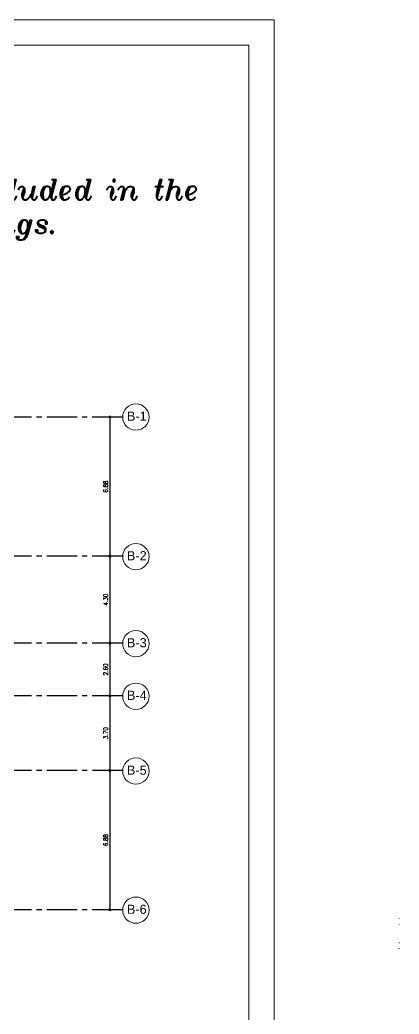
# Model space of a CAD drawing. Header units: inches. Extents: x 16 to 269, y 163 to 682.
# Drawn here: x 130.41 to 149.13, y 577.42 to 626.57 of the extents above; entities that cross this region are included whole.
import ezdxf
from ezdxf import colors
from ezdxf.entities.mleader import LeaderData, LeaderLine
from ezdxf.math import Vec2, Vec3

# ---------------------------------------------------------------- set-up
doc = ezdxf.new("R2010")
doc.units = ezdxf.units.IN
doc.header["$MEASUREMENT"] = 0
for name, pattern in [('CENTER2', [1.125, 0.75, -0.125, 0.125, -0.125]), ('Centre', [0.03175, 0.00635, -0.004763, 0.015875, -0.004763]), ('XKITLINE00', [0])]:
    doc.linetypes.add(name, pattern=pattern)
doc.layers.get('Defpoints').update_dxf_attribs({"lineweight": 5})
doc.layers.add('A-ANNO-DIMS', color=7, linetype='Continuous')
doc.layers.add('CDEC-AXES', color=8, linetype='Continuous')
for name, color, linetype, lineweight in [('Grid', 8, 'Centre', 5), ('Part', 2, 'Continuous', 0), ('Sheet_Borders', 7, 'Continuous', 5)]:
    doc.layers.add(name, color=color, linetype=linetype, lineweight=lineweight)
doc.styles.add('Arial_2', font='arial.ttf', dxfattribs={"height": 0.3})
doc.styles.add('CDEC-22-100', font='romans.shx', dxfattribs={"width": 0.8, "height": 0.22})
doc.styles.add('XREF-FRAME$0$XREF-TITLEBLOCK$0$HG', font='ITALICT.shx')
doc.dimstyles.new('CDEC-100', dxfattribs={"dimtxt": 0.22, "dimasz": 0.2, "dimexe": 0.1, "dimexo": 0.3, "dimgap": 0.1, "dimtad": 1, "dimdec": 0, "dimzin": 0, "dimdsep": 46, "dimtxsty": 'CDEC-22-100', "dimblk1": 'TICK', "dimblk2": 'TICK', "dimsah": 1, "dimcen": 0, "dimdle": 6.25, "dimclrd": 8, "dimclre": 8, "dimclrt": 70, "dimadec": 3, "dimazin": 0, "dimtfac": 1, "dimtdec": 0, "dimtix": 1, "dimtmove": 1, "dimatfit": 3, "dimldrblk": 'TICK', "dimfxl": 1, "dimtolj": 1, "dimtzin": 0, "dimarcsym": 0})

# ---------------------------------------------------------------- blocks, each defined once
blk = doc.blocks.new('sheet')
at = {"layer": 'Sheet_Borders', "linetype": 'Continuous', "lineweight": 0}
for p, q in [((-428.475, 77.192), (-369.075, 77.192)), ((-428.475, 77.192), (-369.075, 77.192)), ((-369.075, 77.192), (-369.075, 35.187)), ((-369.075, 77.192), (-369.075, 35.187)), ((-369.075, 77.192), (-369.075, 35.187)), ((-427.768, 76.484), (-369.782, 76.484)), ((-369.782, 76.484), (-427.768, 76.484)), ((-369.782, 76.484), (-369.782, 36.993))]:
    blk.add_line(p, q, dxfattribs=at)
blk = doc.blocks.new('TICK')
at = {"color": 8}
for p, q in [((6, 0), (-6.25, 0)), ((0, -6.25), (0, 6.25))]:
    blk.add_line(p, q, dxfattribs=at)
at = {"color": 7}
blk.add_line((-5, -5), (5, 5), dxfattribs=at)
blk = doc.blocks.new('*D415')
at = {"layer": 'A-ANNO-DIMS', "color": 8, "lineweight": -2, "transparency": 16777216}
blk.add_line((134.856, 606.924), (134.856, 600.069), dxfattribs=at)
at = {"layer": 'Defpoints', "color": 0, "transparency": 16777216}
for p in [(134.919, 606.934), (134.856, 600.059), (134.919, 600.059)]:
    blk.add_point(p, dxfattribs=at)
at = {"layer": 'A-ANNO-DIMS', "color": 8, "lineweight": -2, "transparency": 16777216, "xscale": 0.01, "yscale": 0.01, "zscale": 0.01}
for p, rotation in [((134.856, 606.934), 90), ((134.856, 600.059), 270)]:
    blk.add_blockref('TICK', p, dxfattribs=dict(at, rotation=rotation))
at = {"layer": 'A-ANNO-DIMS', "color": 70, "transparency": 16777216, "insert": (134.646, 603.496), "char_height": 0.22, "attachment_point": 5, "rotation": 90, "style": 'CDEC-22-100'}
blk.add_mtext('\\A1;6.88', dxfattribs=at)
blk = doc.blocks.new('*D416')
at = {"layer": 'A-ANNO-DIMS', "color": 8, "lineweight": -2, "transparency": 16777216}
blk.add_line((134.856, 600.049), (134.856, 595.769), dxfattribs=at)
at = {"layer": 'Defpoints', "color": 0, "transparency": 16777216}
for p in [(134.919, 600.059), (134.856, 595.759), (135.807, 595.759)]:
    blk.add_point(p, dxfattribs=at)
at = {"layer": 'A-ANNO-DIMS', "color": 8, "lineweight": -2, "transparency": 16777216, "xscale": 0.01, "yscale": 0.01, "zscale": 0.01}
for p, rotation in [((134.856, 600.059), 90), ((134.856, 595.759), 270)]:
    blk.add_blockref('TICK', p, dxfattribs=dict(at, rotation=rotation))
at = {"layer": 'A-ANNO-DIMS', "color": 70, "transparency": 16777216, "insert": (134.646, 597.909), "char_height": 0.22, "attachment_point": 5, "rotation": 90, "style": 'CDEC-22-100'}
blk.add_mtext('\\A1;4.30', dxfattribs=at)
blk = doc.blocks.new('*D417')
at = {"layer": 'A-ANNO-DIMS', "color": 8, "lineweight": -2, "transparency": 16777216}
blk.add_line((134.856, 595.749), (134.856, 593.169), dxfattribs=at)
at = {"layer": 'Defpoints', "color": 0, "transparency": 16777216}
for p in [(135.807, 595.759), (134.856, 593.159), (135.665, 593.159)]:
    blk.add_point(p, dxfattribs=at)
at = {"layer": 'A-ANNO-DIMS', "color": 8, "lineweight": -2, "transparency": 16777216, "xscale": 0.01, "yscale": 0.01, "zscale": 0.01}
for p, rotation in [((134.856, 595.759), 90), ((134.856, 593.159), 270)]:
    blk.add_blockref('TICK', p, dxfattribs=dict(at, rotation=rotation))
at = {"layer": 'A-ANNO-DIMS', "color": 70, "transparency": 16777216, "insert": (134.646, 594.459), "char_height": 0.22, "attachment_point": 5, "rotation": 90, "style": 'CDEC-22-100'}
blk.add_mtext('\\A1;2.60', dxfattribs=at)
blk = doc.blocks.new('*D418')
at = {"layer": 'A-ANNO-DIMS', "color": 8, "lineweight": -2, "transparency": 16777216}
blk.add_line((134.856, 593.149), (134.856, 589.469), dxfattribs=at)
at = {"layer": 'Defpoints', "color": 0, "transparency": 16777216}
for p in [(135.665, 593.159), (134.856, 589.459), (135.637, 589.459)]:
    blk.add_point(p, dxfattribs=at)
at = {"layer": 'A-ANNO-DIMS', "color": 8, "lineweight": -2, "transparency": 16777216, "xscale": 0.01, "yscale": 0.01, "zscale": 0.01}
for p, rotation in [((134.856, 593.159), 90), ((134.856, 589.459), 270)]:
    blk.add_blockref('TICK', p, dxfattribs=dict(at, rotation=rotation))
at = {"layer": 'A-ANNO-DIMS', "color": 70, "transparency": 16777216, "insert": (134.646, 591.309), "char_height": 0.22, "attachment_point": 5, "rotation": 90, "style": 'CDEC-22-100'}
blk.add_mtext('\\A1;3.70', dxfattribs=at)
blk = doc.blocks.new('*D419')
at = {"layer": 'A-ANNO-DIMS', "color": 8, "lineweight": -2, "transparency": 16777216}
blk.add_line((134.856, 589.449), (134.856, 582.594), dxfattribs=at)
at = {"layer": 'Defpoints', "color": 0, "transparency": 16777216}
for p in [(135.637, 589.459), (134.856, 582.584), (135.578, 582.584)]:
    blk.add_point(p, dxfattribs=at)
at = {"layer": 'A-ANNO-DIMS', "color": 8, "lineweight": -2, "transparency": 16777216, "xscale": 0.01, "yscale": 0.01, "zscale": 0.01}
for p, rotation in [((134.856, 589.459), 90), ((134.856, 582.584), 270)]:
    blk.add_blockref('TICK', p, dxfattribs=dict(at, rotation=rotation))
at = {"layer": 'A-ANNO-DIMS', "color": 70, "transparency": 16777216, "insert": (134.646, 586.021), "char_height": 0.22, "attachment_point": 5, "rotation": 90, "style": 'CDEC-22-100'}
blk.add_mtext('\\A1;6.88', dxfattribs=at)

msp = doc.modelspace()

# ---------------------------------------------------------------- linework, layer by layer
at = {"layer": 'CDEC-AXES', "color": 251, "linetype": 'CENTER2', "ltscale": 2}
for p, q in [((135.4879, 606.9339), (98.0859, 606.9339)), ((135.4879, 600.0589), (98.0859, 600.0589)), ((135.4879, 595.7589), (98.0859, 595.7589)), ((135.4879, 593.1589), (98.0859, 593.1589)), ((135.4884, 589.4589), (98.0859, 589.4589)), ((135.4879, 582.5839), (98.0859, 582.5839))]:
    msp.add_line(p, q, dxfattribs=at)
at = {"layer": 'Grid', "linetype": 'Continuous'}
for centre in [(136.1379, 606.9339), (136.1379, 600.0339), (136.1379, 595.7339), (136.1379, 593.1339), (136.1375, 589.4339), (136.1375, 582.5589)]:
    msp.add_circle(centre, 0.65, dxfattribs=at)
at = {"layer": 'Part', "linetype": 'XKITLINE00', "lineweight": 0}
for p, q in [((149.1317, 582.154), (149.1317, 582.135)), ((149.1317, 581.873), (149.1317, 581.854)), ((149.1317, 580.954), (149.1317, 580.935)), ((149.1317, 580.673), (149.1317, 580.654))]:
    msp.add_line(p, q, dxfattribs=at)

# ---------------------------------------------------------------- block references
at = {"xscale": 1.75637410157363, "yscale": 1.75637410157363, "zscale": 1.75637410157363}
msp.add_blockref('sheet', (791.1928, 490.9886), dxfattribs=at)

# ---------------------------------------------------------------- texts
at = {"layer": 'Grid', "char_height": 0.45, "attachment_point": 1, "style": 'Arial_2'}
for s, insert, width in [('B-1', (135.6944, 607.2032), 0.553164), ('B-2', (135.6944, 600.3032), 0.513465), ('B-3', (135.6944, 596.0032), 0.513465), ('B-4', (135.6944, 593.4032), 0.513465), ('B-5', (135.694, 589.7032), 0.513465), ('B-6', (135.6944, 582.8282), 0.513465)]:
    msp.add_mtext(s, dxfattribs=dict(at, insert=insert, width=width))

# ---------------------------------------------------------------- dimensions: what is measured, and where the dimension line sits
at = {"layer": 'A-ANNO-DIMS'}
for base, p1, p2, picture, middle in [((134.8561747397, 600.0588618011), (134.9188742713, 606.9338618011), (134.9188742713, 600.0588618011), '*D415', (134.6461747397, 603.4963618011)), ((134.8562, 595.7589), (134.9189, 600.0589), (135.8074, 595.7589), '*D416', (134.6462, 597.9089)), ((134.8562, 593.1589), (135.8074, 595.7589), (135.6653, 593.1589), '*D417', (134.6462, 594.4589)), ((134.8562, 589.4589), (135.6653, 593.1589), (135.6368, 589.4589), '*D418', (134.6462, 591.3089)), ((134.8561747397, 582.5838618011), (135.6367803027, 589.4588618011), (135.5781740724, 582.5838618011), '*D419', (134.6461747397, 586.0213618011))]:
    dim = msp.add_linear_dim(base=base, p1=p1, p2=p2, angle=90, dimstyle='CDEC-100', override={"dimasz": 0.01, "dimexe": 0.01, "dimexo": 0.01, "dimdec": 2, "dimse1": 1, "dimse2": 1}, dxfattribs=at)
    dim.commit()
    dim.dimension.update_dxf_attribs({"geometry": picture, "text_midpoint": middle})

# ---------------------------------------------------------------- leaders
at = {"color": 14}
ml = msp.add_multileader_mtext('Standard', dxfattribs=at)
ml.set_content('The highlighted area is included in the ramp shop drawings.', color=14, style='XREF-FRAME$0$XREF-TITLEBLOCK$0$HG')
ml.set_leader_properties(color=14)
ml.build(insert=Vec2(0, 0))
ml.multileader.update_dxf_attribs({"dogleg_length": 0.36, "arrow_head_size": 1})
ctx = ml.context
ctx.base_point, ctx.char_height, ctx.arrow_head_size, ctx.landing_gap_size, ctx.plane_origin = Vec3(108.1448, 618.0039), 1, 1, 0.09, Vec3(104.116, 611.368)
ctx.text_align_type = 1
notes = []
notes.append((ctx, [(0, (1, 1, 0), (105.2062, 618.0039), (1, 0), 2.9386, [(0, [(103.9331, 612.4633)], 0, [])])]))
ctx.mtext.insert, ctx.mtext.width, ctx.mtext.alignment, ctx.mtext.flow_direction = Vec3(123.9967, 618.6705), 33.157589, 2, 5
for ctx, leaders in notes:
    for number, flags, end, landing, length, lines in leaders:
        leader = LeaderData()
        leader.index, (leader.has_last_leader_line, leader.has_dogleg_vector, leader.attachment_direction) = number, flags
        leader.last_leader_point, leader.dogleg_vector, leader.dogleg_length = Vec3(end), Vec3(landing), length
        for number, points, colour, breaks in lines:
            line = LeaderLine()
            line.index, line.vertices, line.color, line.breaks = number, Vec3.list(points), colors.encode_raw_color(colour), breaks
            leader.lines.append(line)
        ctx.leaders.append(leader)

doc.saveas('drawing.dxf')
